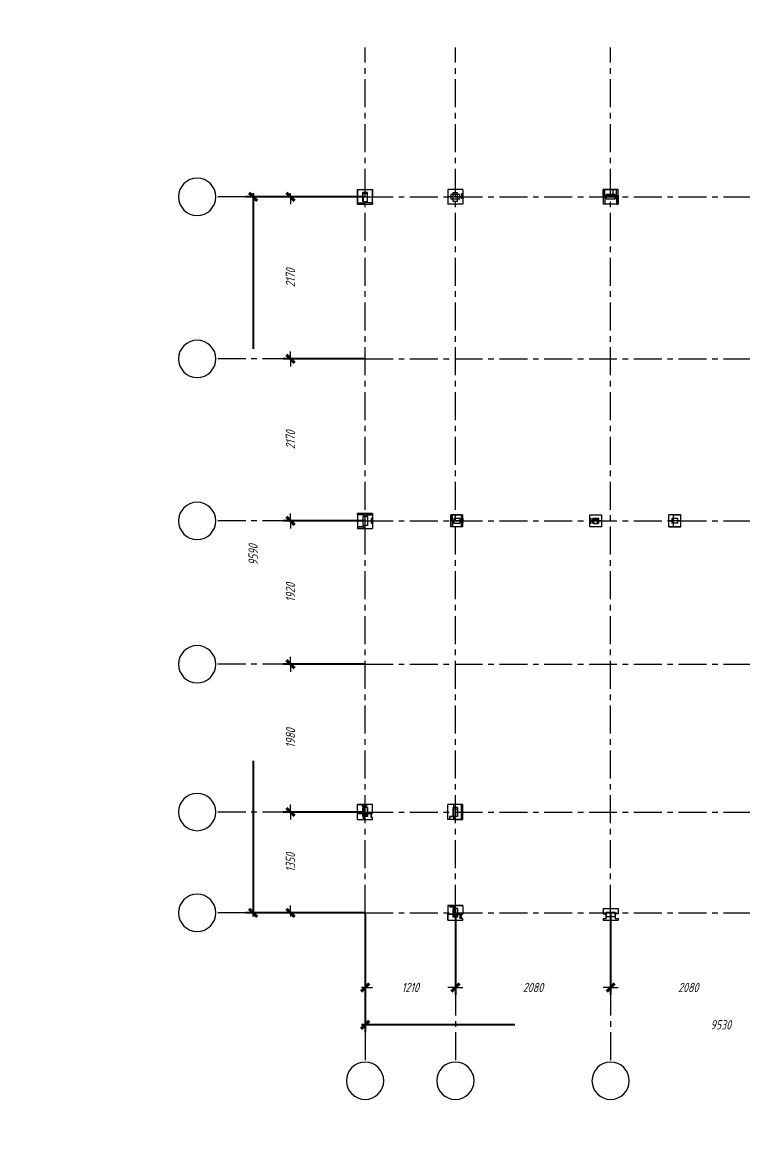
# Model space of a CAD drawing. Header units: millimetres. Extents: x 0 to 10920, y 0 to 297.
# Drawn here: x 1664 to 1857.4, y 0 to 297 of the extents above; entities that cross this region are included whole.
import ezdxf

# ---------------------------------------------------------------- set-up
doc = ezdxf.new("R2010")
doc.units = ezdxf.units.MM
for name, pattern in [('K5LT_AXLED', [12, 7.5, -1.5, 1.5, -1.5]), ('K5LT_BASIC', [0]), ('K5LT_THIN', [0])]:
    doc.linetypes.add(name, pattern=pattern)
doc.layers.add('Системный слой', color=7, linetype='Continuous')
doc.styles.add('KDIMTEXTSTYLE', font='GOST_AU.SHX', dxfattribs={"width": 0.96, "oblique": 15, "height": 5})
doc.styles.add('KTEXTSTYLE', font='GOST_AU.SHX', dxfattribs={"width": 0.96, "height": 5})
doc.dimstyles.new('KDIMSTYLE (0.02)', dxfattribs={"dimtxt": 5, "dimasz": 1, "dimexe": 2, "dimexo": 0, "dimgap": 1, "dimtad": 1, "dimlfac": 50, "dimtxsty": 'KDIMTEXTSTYLE', "dimsah": 1, "dimcen": 0, "dimdle": 1, "dimadec": 0, "dimazin": 0, "dimtfac": 0.667, "dimtmove": 0, "dimatfit": 3, "dimfxl": 0, "dimtvp": 1, "dimtolj": 1, "dimtzin": 0, "dimarcsym": 0})

# ---------------------------------------------------------------- blocks, each defined once
blk = doc.blocks.new('U223')
at = {"layer": 'Системный слой', "color": 30, "linetype": 'K5LT_AXLED', "lineweight": 18}
for p, q in [((1735.91416956528, 58.4019691759321), (1715.91416956528, 58.4019691759321)), ((1755.91416956528, 58.4019691759321), (1735.91416956528, 58.4019691759321)), ((1755.91416956528, 58.4019691759321), (1946.51416956528, 58.40196917593208)), ((1946.51416956528, 58.40196917593208), (1986.51416956528, 58.40196917593208))]:
    blk.add_line(p, q, dxfattribs=at)
at = {"layer": 'Системный слой', "color": 7, "linetype": 'K5LT_THIN', "lineweight": 18}
blk.add_arc((1710.91416956528, 58.4019691759321), 5, 0, 359.999994270422, dxfattribs=at)
blk = doc.blocks.new('U224')
at = {"layer": 'Системный слой', "color": 30, "linetype": 'K5LT_AXLED', "lineweight": 18}
for p, q in [((1735.91416956528, 85.4019691759321), (1715.91416956528, 85.4019691759321)), ((1755.91416956528, 85.4019691759321), (1735.91416956528, 85.4019691759321)), ((1755.91416956528, 85.4019691759321), (1946.51416956528, 85.40196917593208)), ((1946.51416956528, 85.40196917593208), (1986.51416956528, 85.40196917593208))]:
    blk.add_line(p, q, dxfattribs=at)
at = {"layer": 'Системный слой', "color": 7, "linetype": 'K5LT_THIN', "lineweight": 18}
blk.add_arc((1710.91416956528, 85.4019691759321), 5, 0, 359.999994270422, dxfattribs=at)
blk = doc.blocks.new('U225')
at = {"layer": 'Системный слой', "color": 30, "linetype": 'K5LT_AXLED', "lineweight": 18}
for p, q in [((1735.91416956528, 125.0019691759321), (1715.91416956528, 125.0019691759321)), ((1755.91416956528, 125.0019691759321), (1735.91416956528, 125.0019691759321)), ((1755.91416956528, 125.0019691759321), (1946.51416956528, 125.0019691759321)), ((1946.51416956528, 125.0019691759321), (1986.51416956528, 125.0019691759321))]:
    blk.add_line(p, q, dxfattribs=at)
at = {"layer": 'Системный слой', "color": 7, "linetype": 'K5LT_THIN', "lineweight": 18}
blk.add_arc((1710.91416956528, 125.0019691759321), 5, 0, 359.999994270422, dxfattribs=at)
blk = doc.blocks.new('U226')
at = {"layer": 'Системный слой', "color": 30, "linetype": 'K5LT_AXLED', "lineweight": 18}
for p, q in [((1735.91416956528, 163.4019691759321), (1715.91416956528, 163.4019691759321)), ((1755.91416956528, 163.4019691759321), (1735.91416956528, 163.4019691759321)), ((1755.91416956528, 163.4019691759321), (1946.51416956528, 163.4019691759321)), ((1946.51416956528, 163.4019691759321), (1986.51416956528, 163.4019691759321))]:
    blk.add_line(p, q, dxfattribs=at)
at = {"layer": 'Системный слой', "color": 7, "linetype": 'K5LT_THIN', "lineweight": 18}
blk.add_arc((1710.91416956528, 163.4019691759321), 5, 0, 359.999994270422, dxfattribs=at)
blk = doc.blocks.new('U227')
at = {"layer": 'Системный слой', "color": 30, "linetype": 'K5LT_AXLED', "lineweight": 18}
for p, q in [((1735.91416956528, 206.8019691759321), (1715.91416956528, 206.8019691759321)), ((1755.91416956528, 206.8019691759321), (1735.91416956528, 206.8019691759321)), ((1755.91416956528, 206.8019691759321), (1946.51416956528, 206.8019691759321)), ((1946.51416956528, 206.8019691759321), (1986.51416956528, 206.8019691759321))]:
    blk.add_line(p, q, dxfattribs=at)
at = {"layer": 'Системный слой', "color": 7, "linetype": 'K5LT_THIN', "lineweight": 18}
blk.add_arc((1710.91416956528, 206.8019691759321), 5, 0, 359.999994270422, dxfattribs=at)
blk = doc.blocks.new('U228')
at = {"layer": 'Системный слой', "color": 30, "linetype": 'K5LT_AXLED', "lineweight": 18}
for p, q in [((1735.91416956528, 250.2019691759321), (1715.91416956528, 250.2019691759321)), ((1755.91416956528, 250.2019691759321), (1735.91416956528, 250.2019691759321)), ((1755.91416956528, 250.2019691759321), (1946.51416956528, 250.2019691759321)), ((1946.51416956528, 250.2019691759321), (1986.51416956528, 250.2019691759321))]:
    blk.add_line(p, q, dxfattribs=at)
at = {"layer": 'Системный слой', "color": 7, "linetype": 'K5LT_THIN', "lineweight": 18}
blk.add_arc((1710.91416956528, 250.2019691759321), 5, 0, 359.999994270422, dxfattribs=at)
blk = doc.blocks.new('U229')
at = {"layer": 'Системный слой', "color": 30, "linetype": 'K5LT_AXLED', "lineweight": 18}
for p, q in [((1755.91416956528, 250.2019691759321), (1755.91416956528, 290.2019691759321)), ((1755.91416956528, 58.4019691759321), (1755.91416956528, 250.2019691759321)), ((1755.91416956528, 58.4019691759321), (1755.91416956528, 38.4019691759321)), ((1755.91416956528, 38.4019691759321), (1755.91416956528, 18.4019691759321))]:
    blk.add_line(p, q, dxfattribs=at)
at = {"layer": 'Системный слой', "color": 7, "linetype": 'K5LT_THIN', "lineweight": 18}
blk.add_arc((1755.91416956528, 13.4019691759321), 5, 0, 359.999994270422, dxfattribs=at)
blk = doc.blocks.new('U230')
at = {"layer": 'Системный слой', "color": 30, "linetype": 'K5LT_AXLED', "lineweight": 18}
for p, q in [((1780.11416956528, 250.2019691759321), (1780.11416956528, 290.2019691759321)), ((1780.11416956528, 58.4019691759321), (1780.11416956528, 250.2019691759321)), ((1780.11416956528, 58.4019691759321), (1780.11416956528, 38.4019691759321)), ((1780.11416956528, 38.4019691759321), (1780.11416956528, 18.4019691759321))]:
    blk.add_line(p, q, dxfattribs=at)
at = {"layer": 'Системный слой', "color": 7, "linetype": 'K5LT_THIN', "lineweight": 18}
blk.add_arc((1780.11416956528, 13.4019691759321), 5, 0, 359.999994270422, dxfattribs=at)
blk = doc.blocks.new('U231')
at = {"layer": 'Системный слой', "color": 30, "linetype": 'K5LT_AXLED', "lineweight": 18}
for p, q in [((1821.71416956528, 250.2019691759321), (1821.71416956528, 290.2019691759321)), ((1821.71416956528, 58.40196917593209), (1821.71416956528, 250.2019691759321)), ((1821.71416956528, 58.40196917593209), (1821.71416956528, 38.40196917593209)), ((1821.71416956528, 38.40196917593209), (1821.71416956528, 18.40196917593209))]:
    blk.add_line(p, q, dxfattribs=at)
at = {"layer": 'Системный слой', "color": 7, "linetype": 'K5LT_THIN', "lineweight": 18}
blk.add_arc((1821.71416956528, 13.40196917593209), 5, 0, 359.999994270422, dxfattribs=at)
blk = doc.blocks.new('U222')
at = {"layer": 'Системный слой'}
for name in ['U229', 'U230', 'U231', 'U228', 'U227', 'U226', 'U225', 'U224', 'U223']:
    blk.add_blockref(name, (0, 0), dxfattribs=at)
blk = doc.blocks.new('U280')
at = {"layer": 'Системный слой', "color": 7, "linetype": 'K5LT_THIN', "lineweight": 18}
for p, q in [((1753.91425844528, 248.601777305932), (1753.91425844528, 252.201772505932)), ((1753.91425844528, 252.201772505932), (1757.91425392528, 252.201772505932)), ((1753.91446714528, 252.2015625059321), (1753.91446714528, 248.201575605932)), ((1755.31417528528, 249.001828345932), (1755.31417446528, 251.401826545932)), ((1756.51417956528, 251.401821025932), (1755.31418034528, 251.401820605932)), ((1755.31446250528, 249.001572985932), (1755.31446250528, 251.0015574059321)), ((1756.51446438528, 251.001551465932), (1755.31446838528, 251.001551465932)), ((1755.51423632528, 248.2017962059321), (1755.51423632528, 250.201785325932)), ((1755.51423632528, 250.201785325932), (1757.91423486528, 250.201785325932)), ((1755.51425586528, 248.601777305932), (1755.51425586528, 250.2017657259321)), ((1756.51418040528, 249.0018229659321), (1756.51417956528, 251.401821025932)), ((1756.51446438528, 249.0015671859321), (1756.51446438528, 251.001551465932)), ((1757.91425392528, 252.201772505932), (1757.91425392528, 250.2017657259321)), ((1757.91445404528, 248.201575605932), (1757.91445404528, 252.2015625059321)), ((1778.11412956528, 252.2019085059321), (1778.11412956528, 248.201907465932)), ((1782.11421248528, 252.2017925059321), (1778.11421618528, 252.2017925059321)), ((1778.11421618528, 252.2017925059321), (1778.11421618528, 250.201785325932)), ((1782.11421248528, 250.201785325932), (1778.11421618528, 250.201785325932)), ((1778.91438530528, 250.801567465932), (1778.91438530528, 249.601571385932)), ((1781.31437744528, 249.601571385932), (1778.91438530528, 249.601571385932)), ((1781.31438172528, 250.8015615459321), (1778.91438974528, 250.8015615459321)), ((1779.51409222528, 249.001913485932), (1779.51409140528, 251.401913845932)), ((1779.51409578528, 251.401907885932), (1780.71409610528, 251.401908305932)), ((1780.71409692528, 249.0019080859321), (1780.71409610528, 251.401908305932)), ((1781.31437744528, 249.601571385932), (1781.31437744528, 250.801567465932)), ((1782.11425110528, 251.0017395659321), (1781.71425170528, 251.0017395659321)), ((1781.71425170528, 251.0017395659321), (1781.71425170528, 249.8017413459321)), ((1782.11425110528, 249.8017413459321), (1781.71425170528, 249.8017413459321)), ((1782.11413062528, 252.2019085059321), (1782.11413062528, 248.201907465932)), ((1782.11421248528, 252.2017925059321), (1782.11421248528, 250.201785325932)), ((1782.11425110528, 251.0017395659321), (1782.11425110528, 249.8017413459321)), ((1819.71407900528, 250.6021101659321), (1819.71407900528, 248.202090525932)), ((1819.71409342528, 250.602066045932), (1819.71409342528, 252.202054505932)), ((1823.71410044528, 250.602067425932), (1819.71409342528, 250.602066045932)), ((1819.71416100528, 250.2018452859321), (1819.71416100528, 252.2018445059321)), ((1819.71416100528, 250.2018452859321), (1823.71415942528, 250.2018452859321)), ((1820.11416834528, 250.2018217859321), (1819.71416872528, 250.2018217859321)), ((1819.71416872528, 250.2018217859321), (1819.71416872528, 248.201823065932)), ((1823.31418010528, 252.201772505932), (1819.71418416528, 252.201772505932)), ((1823.71423864528, 252.2015625059321), (1819.71425174528, 252.2015625059321)), ((1819.71425174528, 252.2015625059321), (1819.71425174528, 248.201575605932)), ((1820.11416834528, 250.2018217859321), (1820.11416834528, 252.201820505932)), ((1823.31416630528, 250.2018217859321), (1820.11416834528, 250.2018217859321)), ((1820.11416834528, 250.2018217859321), (1820.11416834528, 248.201823065932)), ((1820.11417724528, 252.2017925059321), (1823.31417428528, 252.2017925059321)), ((1820.51424912528, 250.801567465932), (1820.51424912528, 249.601571385932)), ((1822.91424126528, 249.601571385932), (1820.51424912528, 249.601571385932)), ((1822.91424300528, 250.8015615459321), (1820.51425100528, 250.8015615459321)), ((1822.39996242528, 250.602086645932), (1822.39996186528, 252.2020745059321)), ((1823.71409482528, 252.2020745059321), (1822.39996186528, 252.2020745059321)), ((1823.71409348528, 250.6020917859321), (1822.39996242528, 250.602086645932)), ((1823.31419634528, 250.6017182459321), (1822.91419702528, 250.6017137259321)), ((1823.31419634528, 249.8017150859321), (1822.91419702528, 249.8017150859321)), ((1822.91419992528, 250.6017038859321), (1822.91419992528, 249.801705345932)), ((1822.91424126528, 249.601571385932), (1822.91424126528, 250.801567465932)), ((1823.31416630528, 250.2018217859321), (1823.31416630528, 252.201820505932)), ((1823.71416616528, 250.2018217859321), (1823.31416630528, 250.2018217859321)), ((1823.31416630528, 250.2018217859321), (1823.31416630528, 248.201823065932)), ((1823.31418010528, 250.6017743059321), (1823.31418010528, 252.201772505932)), ((1823.31419634528, 250.6017182459321), (1823.71419566528, 250.6017182459321)), ((1823.31419634528, 249.8017150859321), (1823.31419634528, 248.2017223459321)), ((1823.31419920528, 252.201705505932), (1823.71419846528, 252.201705505932)), ((1823.71410044528, 250.602067425932), (1823.71410044528, 252.202054505932)), ((1823.71415942528, 250.2018452859321), (1823.71415942528, 252.2018445059321)), ((1823.71416616528, 250.2018217859321), (1823.71416616528, 248.201823065932)), ((1823.71417964528, 250.6017743059321), (1823.71417964528, 250.2017657259321)), ((1823.71419566528, 250.6017182459321), (1823.71419566528, 248.2017223459321)), ((1823.71423864528, 248.201575605932), (1823.71423864528, 252.2015625059321)), ((1753.91423856528, 248.2017962059321), (1755.51423632528, 248.2017962059321)), ((1753.91437472528, 248.2016648059321), (1753.91437472528, 248.601664605932)), ((1753.91437472528, 248.601664605932), (1755.51437068528, 248.601664605932)), ((1753.91437472528, 248.2016648059321), (1757.91436542528, 248.2016648059321)), ((1755.31446250528, 249.001572985932), (1756.51445858528, 249.001572985932)), ((1755.51436090528, 248.6016742259321), (1755.51436046528, 248.201674385932)), ((1755.51436046528, 248.201674385932), (1757.91435588528, 248.201674385932)), ((1755.51437068528, 248.601664605932), (1755.51437068528, 249.0016629459321)), ((1755.51437068528, 249.0016629459321), (1756.31436882528, 249.0016629459321)), ((1756.31435912528, 248.6016742259321), (1756.31435912528, 249.001672625932)), ((1757.91435588528, 248.6016742259321), (1756.31435912528, 248.6016742259321)), ((1757.91435588528, 248.6016742259321), (1757.91435588528, 248.201674385932)), ((1782.11437482528, 248.201575605932), (1778.11438792528, 248.201575605932)), ((1780.71409692528, 249.0019080859321), (1779.51409662528, 249.0019076659321)), ((1820.11417724528, 248.2017962059321), (1819.71417772528, 248.2017962059321)), ((1823.71423864528, 248.201575605932), (1819.71425174528, 248.201575605932)), ((1823.31417428528, 248.2017962059321), (1823.71417404528, 248.2017962059321)), ((1753.91413718528, 165.001884265932), (1753.91413718528, 161.801883885932)), ((1755.91415688528, 165.401882045932), (1753.91415706528, 165.401882045932)), ((1755.51425662528, 165.001870925932), (1753.91425844528, 165.001870925932)), ((1753.91425844528, 165.001870925932), (1753.91425844528, 161.4018749859321)), ((1753.91437472528, 165.0018581459321), (1753.91437472528, 165.401857205932)), ((1757.91445404528, 165.4018466659321), (1753.91446714528, 165.4018466659321)), ((1753.91446714528, 165.4018466659321), (1753.91446714528, 161.401859765932)), ((1756.51445858528, 164.601849285932), (1755.31446250528, 164.601849285932)), ((1755.31446838528, 164.601848665932), (1755.31446838528, 162.201856665932)), ((1755.51425662528, 165.401870485932), (1755.91425542528, 165.401870485932)), ((1755.51436122528, 165.001859225932), (1755.51436122528, 165.401858345932)), ((1755.51436122528, 165.401858345932), (1757.91435588528, 165.401858345932)), ((1755.51436122528, 165.001859225932), (1755.51436122528, 164.601860125932)), ((1755.51437074528, 164.6018590659321), (1756.31436888528, 164.6018590659321)), ((1755.91413742528, 161.401883845932), (1755.91413742528, 165.401884305932)), ((1756.31435920528, 165.001859225932), (1757.91435588528, 165.001859225932)), ((1756.31435920528, 165.001859225932), (1756.31435920528, 164.601860125932)), ((1756.51445858528, 164.601849285932), (1756.51445858528, 162.201857145932)), ((1757.91425010528, 164.001872205932), (1757.51425054528, 164.001872205932)), ((1757.51425054528, 164.001872205932), (1757.51425054528, 162.801873505932)), ((1757.91425010528, 164.001872205932), (1757.91425010528, 162.801873505932)), ((1757.91435588528, 165.001859225932), (1757.91435588528, 165.401858345932)), ((1757.91445404528, 165.4018466659321), (1757.91445404528, 161.401859765932)), ((1779.31421482528, 165.001873105932), (1778.91421544528, 165.001873105932)), ((1778.91421544528, 165.001873105932), (1778.91421544528, 163.401874345932)), ((1779.31421482528, 163.401874345932), (1778.91421544528, 163.401874345932)), ((1778.91423022528, 161.8018745459321), (1778.91423022528, 163.4018724859321)), ((1778.91423022528, 163.4018724859321), (1782.11422660528, 163.4018724859321)), ((1778.91439268528, 161.801857685932), (1778.91439268528, 165.001846885932)), ((1778.91439268528, 165.001846885932), (1782.11438188528, 165.001846885932)), ((1781.71419272528, 165.001876185932), (1779.31419426528, 165.001876185932)), ((1779.31419426528, 161.801878225932), (1779.31419426528, 165.001876185932)), ((1779.31421482528, 163.401874345932), (1779.31421482528, 165.001873105932)), ((1781.71421260528, 163.401874345932), (1779.31421482528, 163.401874345932)), ((1779.31421482528, 163.401874345932), (1779.31421482528, 161.801876065932)), ((1781.31438672528, 164.0018499659321), (1779.71439218528, 164.0018499659321)), ((1779.71439218528, 164.0018499659321), (1779.71439218528, 162.8018540459321)), ((1781.31438672528, 164.0018499659321), (1781.31438672528, 162.8018540459321)), ((1781.71419272528, 165.001876185932), (1781.71419272528, 161.801878225932)), ((1781.71421260528, 163.401874345932), (1781.71421260528, 165.001873105932)), ((1781.71421260528, 165.001873105932), (1782.11421248528, 165.001873105932)), ((1781.71421260528, 161.801876065932), (1781.71421260528, 163.401874345932)), ((1781.71421260528, 163.401874345932), (1782.11421248528, 163.401874345932)), ((1782.11422942528, 164.0018716659321), (1781.71422990528, 164.0018716659321)), ((1781.71422990528, 164.0018716659321), (1781.71422990528, 162.801873065932)), ((1782.11421248528, 163.401874345932), (1782.11421248528, 165.001873105932)), ((1782.11422660528, 161.8018745459321), (1782.11422660528, 163.4018724859321)), ((1782.11422942528, 164.0018716659321), (1782.11422942528, 162.801873065932)), ((1782.11438188528, 161.801857685932), (1782.11438188528, 165.001846885932)), ((1816.11417102528, 161.801878225932), (1816.11417102528, 165.001876185932)), ((1816.11417102528, 165.001876185932), (1819.31416898528, 165.001876185932)), ((1816.11418106528, 161.801876065932), (1816.11418106528, 163.401874345932)), ((1819.31418462528, 163.4018724859321), (1816.11418822528, 163.4018724859321)), ((1816.11425448528, 162.8018573659321), (1816.11425448528, 164.001853745932)), ((1816.51426080528, 164.001851645932), (1816.11426208528, 164.001851645932)), ((1816.51425328528, 162.8018573659321), (1816.51425328528, 164.001853745932)), ((1816.91426440528, 162.8018543059321), (1816.91426440528, 164.001850265932)), ((1818.51426000528, 164.0018499659321), (1816.91426546528, 164.0018499659321)), ((1817.11416968528, 162.6018778859321), (1817.11416968528, 163.8018771459321)), ((1817.11417038528, 163.801876945932), (1818.31416962528, 163.801876945932)), ((1818.31416962528, 162.601877705932), (1818.31416962528, 163.801876945932)), ((1818.51426000528, 162.8018540459321), (1818.51426000528, 164.0018499659321)), ((1819.31416898528, 161.801878225932), (1819.31416898528, 165.001876185932)), ((1819.31417810528, 161.801876065932), (1819.31417810528, 163.401874345932)), ((1837.31415748528, 161.801878225932), (1837.31415748528, 165.001876185932)), ((1838.51415646528, 165.001876185932), (1837.31415748528, 165.001876185932)), ((1837.31416146528, 161.801876065932), (1837.31416146528, 163.401874345932)), ((1840.51416068528, 163.4018724859321), (1837.31416430528, 163.4018724859321)), ((1840.51418474528, 165.001846885932), (1837.31419554528, 165.001846885932)), ((1839.71418778528, 164.0018499659321), (1838.11419324528, 164.0018499659321)), ((1838.11419284528, 164.001850265932), (1838.11419284528, 162.8018543059321)), ((1838.51415698528, 161.8018779059321), (1838.51415698528, 165.001875745932)), ((1838.51415698528, 165.001875745932), (1840.51415588528, 165.001875745932)), ((1839.71418744528, 162.8018543059321), (1839.71418744528, 164.001850265932)), ((1840.51415588528, 161.8018779059321), (1840.51415588528, 165.001875745932)), ((1840.51415850528, 161.801876065932), (1840.51415850528, 163.401874345932)), ((1755.51398096528, 161.801896145932), (1753.91397816528, 161.801896145932)), ((1755.91415688528, 161.401882385932), (1753.91415706528, 161.401882385932)), ((1753.91446714528, 161.401859765932), (1757.91445404528, 161.401859765932)), ((1756.51446438528, 162.201856665932), (1755.31446838528, 162.201856665932)), ((1755.51398096528, 161.801896145932), (1755.51398096528, 161.401895445932)), ((1755.51398096528, 161.401895445932), (1757.91398516528, 161.401895445932)), ((1755.51413736528, 161.401883845932), (1755.91413742528, 161.401883845932)), ((1757.51425054528, 162.801873505932), (1757.91425010528, 162.801873505932)), ((1782.11438188528, 161.801857685932), (1778.91439268528, 161.801857685932)), ((1781.71421260528, 161.801876065932), (1779.31421482528, 161.801876065932)), ((1779.71438998528, 162.8018543059321), (1781.31438458528, 162.8018543059321)), ((1781.71424494528, 162.801871225932), (1782.11424438528, 162.801871225932)), ((1819.31417810528, 161.801876065932), (1816.11418106528, 161.801876065932)), ((1816.11425448528, 162.8018573659321), (1816.51425328528, 162.8018573659321)), ((1816.91426440528, 162.8018543059321), (1818.51425900528, 162.8018543059321)), ((1818.31416962528, 162.601877705932), (1817.11417038528, 162.601877705932)), ((1838.51415646528, 161.801878225932), (1837.31415748528, 161.801878225932)), ((1837.31416146528, 161.801876065932), (1840.51415850528, 161.801876065932)), ((1839.71418744528, 162.8018543059321), (1838.11419284528, 162.8018543059321)), ((1840.51415588528, 161.8018779059321), (1838.51415698528, 161.8018779059321)), ((1753.91421072528, 85.00198768593211), (1753.91421072528, 87.40192572593209)), ((1757.91420818528, 87.40192572593209), (1753.91421072528, 87.40192572593209)), ((1753.91423856528, 87.40194484593201), (1755.51423632528, 87.40194484593201)), ((1753.91446714528, 83.40211510593203), (1753.91446714528, 87.40210202593211)), ((1755.11429744528, 87.40198660593204), (1755.11429744528, 87.0019872259321)), ((1755.11429744528, 87.40198660593204), (1756.31429558528, 87.40198660593204)), ((1755.11429744528, 87.0019872259321), (1756.31429558528, 87.0019872259321)), ((1755.31420368528, 84.20192346593205), (1755.31420286528, 86.60192166593203)), ((1756.51420796528, 86.60192622593212), (1755.31420872528, 86.60192580593211)), ((1755.31420872528, 86.60192580593211), (1755.31420928528, 85.00198768593211)), ((1755.31446250528, 86.60210464593197), (1755.31446250528, 84.60211812593204)), ((1755.51423632528, 87.40194484593201), (1755.51423632528, 85.00200750593199)), ((1755.51425586528, 83.40196302593206), (1755.51425586528, 87.40195852593199)), ((1756.31429558528, 87.40198660593204), (1756.31429558528, 87.0019872259321)), ((1756.51420216528, 86.60192208593202), (1756.51420298528, 84.20192388593205)), ((1756.51420796528, 86.60192622593212), (1756.51420852528, 85.00198768593211)), ((1756.51446438528, 84.60212238593202), (1756.51446438528, 86.60210878593207)), ((1757.91420818528, 85.00198768593211), (1757.91420818528, 87.40192572593209)), ((1757.91445404528, 85.16210934593211), (1757.91445404528, 87.40210202593211)), ((1782.11413062528, 87.4018655859321), (1778.11412956528, 87.4018655859321)), ((1779.71419272528, 87.40192572593209), (1778.11419528528, 87.40192572593209)), ((1778.11421618528, 83.4019485459321), (1778.11421618528, 87.40194484593201)), ((1779.51412062528, 84.20186044593211), (1779.51411978528, 86.60186080593209)), ((1780.71412450528, 86.60186536593203), (1779.51412418528, 86.60186496593204)), ((1779.51438256528, 86.20209902593211), (1779.51438256528, 84.20211250593202)), ((1780.71438296528, 86.20210318593206), (1779.51438696528, 86.20210318593206)), ((1779.71419272528, 83.40192826593207), (1779.71419272528, 87.40192572593209)), ((1779.71421316528, 84.201947805932), (1779.71421316528, 87.40194484593201)), ((1780.71412450528, 86.60186536593203), (1780.71412532528, 84.2018651659321)), ((1780.71438296528, 84.20211678593202), (1780.71438296528, 86.20210318593206)), ((1782.11419272528, 87.40192572593209), (1781.71419272528, 87.40192572593209)), ((1781.71421260528, 83.4019485459321), (1781.71421260528, 87.40194484593201)), ((1782.11437482528, 83.40211510593203), (1782.11437482528, 87.40210202593211)), ((1755.31420928528, 85.00198768593211), (1753.91421072528, 85.00198768593211)), ((1753.91423856528, 85.00200750593199), (1755.51423632528, 85.00200750593199)), ((1753.91425844528, 83.40196302593206), (1755.51425586528, 83.40196302593206)), ((1753.91446714528, 83.40211510593203), (1757.91445404528, 83.40211510593203)), ((1756.51420298528, 84.20192388593205), (1755.31420368528, 84.20192346593205)), ((1756.51420852528, 85.00198768593211), (1755.31420928528, 85.00198768593211)), ((1755.31420928528, 85.00198768593211), (1755.31420956528, 84.20192776593206)), ((1756.51446438528, 84.60212238593202), (1755.31446838528, 84.60212238593202)), ((1755.51423632528, 85.00200750593199), (1757.51423522528, 85.00200750593199)), ((1755.51423632528, 85.00200750593199), (1755.51423632528, 83.4019485459321)), ((1755.51423632528, 83.4019485459321), (1757.91423486528, 83.4019485459321)), ((1756.51420880528, 84.20192816593205), (1756.51420852528, 85.00198768593211)), ((1756.51420852528, 85.00198768593211), (1757.91420818528, 85.00198768593211)), ((1757.91423104528, 85.16194410593205), (1757.51423140528, 85.16194410593205)), ((1757.51423140528, 85.00200466593203), (1757.51423140528, 85.16194410593205)), ((1757.91423104528, 85.00200466593203), (1757.51423140528, 85.00200466593203)), ((1757.51423522528, 83.92194806593209), (1757.51423522528, 85.00200750593199)), ((1757.91423486528, 83.92194806593209), (1757.51423522528, 83.92194806593209)), ((1757.51445536528, 85.16210934593211), (1757.51445536528, 83.92211340593204)), ((1757.91423104528, 85.00200466593203), (1757.91423104528, 85.16194410593205)), ((1757.91423486528, 83.4019485459321), (1757.91423486528, 83.92194806593209)), ((1782.11413062528, 83.40186454593204), (1778.11412956528, 83.40186454593204)), ((1779.71419272528, 83.40192826593207), (1778.11419528528, 83.40192826593207)), ((1778.63421570528, 83.4019485459321), (1778.11421618528, 83.4019485459321)), ((1778.63421570528, 83.4019485459321), (1778.63421570528, 84.201947805932)), ((1778.63421570528, 84.201947805932), (1779.71421316528, 84.201947805932)), ((1779.51438256528, 84.20211250593202), (1778.63438622528, 84.20211250593202)), ((1780.71438296528, 84.20211678593202), (1779.51438696528, 84.20211678593202)), ((1779.71421024528, 83.40194564593199), (1779.71421024528, 84.20194494593204)), ((1779.87421164528, 84.20194494593204), (1779.71421024528, 84.20194494593204)), ((1779.71421024528, 83.40194564593199), (1779.87421164528, 83.40194564593199)), ((1779.87421164528, 83.40194564593199), (1779.87421164528, 84.20194494593204)), ((1780.71437864528, 84.20211250593202), (1779.87438216528, 84.20211250593202)), ((1779.87438216528, 83.40211510593203), (1782.11437482528, 83.40211510593203)), ((1782.11421248528, 83.4019485459321), (1781.71421260528, 83.4019485459321)), ((1778.11412956528, 60.40185854593204), (1782.11413062528, 60.40185854593204)), ((1779.71419272528, 60.4019429459321), (1778.11419528528, 60.4019429459321)), ((1778.11419528528, 60.4019429459321), (1778.11419528528, 56.40194550593209)), ((1778.11421618528, 60.40196980593203), (1778.63421570528, 60.40196980593203)), ((1778.63421570528, 60.40196980593203), (1778.63421570528, 60.00197710593202)), ((1778.63421570528, 60.00197710593202), (1779.71421316528, 60.00197710593202)), ((1778.63438622528, 60.00219864593208), (1779.87438216528, 60.00219864593208)), ((1779.51412526528, 57.20185176593208), (1779.51412444528, 59.60185212593206)), ((1780.71412914528, 59.60185834593198), (1779.51412884528, 59.60185792593198)), ((1779.51438256528, 59.60219302593207), (1779.51438256528, 57.60220700593199)), ((1779.71419272528, 60.4019429459321), (1779.71419272528, 58.00200038593204)), ((1779.71421024528, 60.40196596593204), (1779.71421024528, 60.00197326593203)), ((1779.71421024528, 60.40196596593204), (1779.87421164528, 60.40196596593204)), ((1779.87421164528, 60.00197326593203), (1779.71421024528, 60.00197326593203)), ((1779.71421316528, 58.00202792593205), (1779.71421316528, 60.00197710593202)), ((1782.11437482528, 60.40219040593205), (1779.87438216528, 60.40219040593205)), ((1779.87438216528, 60.40219040593205), (1779.87438216528, 60.00219864593208)), ((1780.71412914528, 59.60185834593198), (1780.71412998528, 57.20185812593205)), ((1780.71438296528, 57.60221292593211), (1780.71438296528, 59.60219882593199)), ((1782.11413062528, 60.40185854593204), (1782.11413062528, 58.16185796593199)), ((1819.71425174528, 59.60219302593207), (1819.71425174528, 58.16219774593206)), ((1819.71425174528, 59.60219302593207), (1823.71423864528, 59.60219302593207)), ((1823.71423864528, 59.60219302593207), (1823.71423864528, 58.16219774593206)), ((1781.71414258528, 58.00193428593207), (1778.11414226528, 58.00193428593207)), ((1778.11416316528, 56.40190250593209), (1778.11416316528, 58.00196182593209)), ((1778.11416316528, 58.00196182593209), (1781.31416100528, 58.00196182593209)), ((1780.71412564528, 57.20185218593208), (1779.51412526528, 57.20185176593208)), ((1780.71438296528, 57.60221292593211), (1779.51438696528, 57.60221292593211)), ((1779.71419272528, 58.00200038593204), (1781.31419170528, 58.00200038593204)), ((1781.71421286528, 58.00202792593205), (1779.71421316528, 58.00202792593205)), ((1782.11415954528, 58.16189822593209), (1781.31415814528, 58.16189822593209)), ((1781.31419170528, 58.00200038593204), (1781.31419170528, 56.92194516593212)), ((1782.11419272528, 56.92194516593212), (1781.31419170528, 56.92194516593212)), ((1781.31419454528, 58.00200432593207), (1781.31419454528, 58.16194830593202)), ((1782.11419554528, 58.00200432593207), (1781.31419454528, 58.00200432593207)), ((1781.71413050528, 56.92185764593204), (1781.71413050528, 58.16185796593199)), ((1781.71413050528, 58.16185796593199), (1782.11413062528, 58.16185796593199)), ((1781.71413050528, 56.92185764593204), (1782.11413062528, 56.92185764593204)), ((1781.71414258528, 56.92187454593208), (1781.71414258528, 58.00193428593207)), ((1781.71414542528, 58.16187858593199), (1781.71414542528, 58.0019382259321)), ((1781.71414542528, 58.0019382259321), (1782.11414544528, 58.0019382259321)), ((1782.11420966528, 58.16196794593212), (1782.11420966528, 58.00202400593204)), ((1782.11437482528, 56.40220350593212), (1782.11437482528, 56.92220180593198)), ((1819.71425174528, 58.16219774593206), (1820.51424912528, 58.16219774593206)), ((1819.71425174528, 56.92220180593198), (1819.71425174528, 56.40220350593212)), ((1819.71425174528, 56.92220180593198), (1820.51424912528, 56.92220180593198)), ((1820.51417636528, 56.921971045932), (1820.51417636528, 58.16196992593206)), ((1820.51424912528, 58.16219774593206), (1820.51424912528, 58.60219976593202)), ((1820.51424912528, 58.60219976593202), (1822.91424126528, 58.60219976593202)), ((1820.51424912528, 57.40220370593205), (1820.51424912528, 56.92220180593198)), ((1820.51425100528, 58.60220562593211), (1820.51425100528, 57.40220964593202)), ((1820.51425100528, 57.40220964593202), (1822.91424300528, 57.40220964593202)), ((1822.91417420528, 58.16196992593206), (1822.91417420528, 56.921971045932)), ((1822.91424126528, 58.16219774593206), (1822.91424126528, 58.60219976593202)), ((1823.71423864528, 58.16219774593206), (1822.91424126528, 58.16219774593206)), ((1822.91424126528, 57.40220370593205), (1822.91424126528, 56.92220180593198)), ((1822.91424126528, 56.92220180593198), (1823.71423864528, 56.92220180593198)), ((1822.91424300528, 57.40220964593202), (1822.91424300528, 58.60220562593211)), ((1823.71423864528, 56.92220180593198), (1823.71423864528, 56.40220350593212)), ((1778.11419528528, 56.40194550593209), (1782.11419272528, 56.40194550593209)), ((1819.71425174528, 56.40220350593212), (1823.71423864528, 56.40220350593212))]:
    blk.add_line(p, q, dxfattribs=at)
blk = doc.blocks.new('KDIMARROW_03')
at = {"layer": 'Системный слой', "color": 0, "linetype": 'K5LT_BASIC', "lineweight": 40}
blk.add_line((-1.060500025749207, -1.060500025749206), (1.060500025749207, 1.060500025749206), dxfattribs=at)
at = {"layer": 'Системный слой', "color": 0, "linetype": 'K5LT_THIN', "lineweight": 18}
for q in [(-1, 0), (2, -2.449293598294706e-16)]:
    blk.add_line((0, 0), q, dxfattribs=at)

msp = doc.modelspace()

# ---------------------------------------------------------------- block references
at = {"layer": 'Системный слой'}
for name in ['U222', 'U280']:
    msp.add_blockref(name, (0, 0), dxfattribs=at)

# ---------------------------------------------------------------- dimensions: what is measured, and where the dimension line sits
at = {"layer": 'Системный слой', "color": 7}
for base, p1, p2, location in [((1725.91416956528, 58.4019691759321), (1755.91416956528, 250.2019691759321), (1755.91416956528, 58.4019691759321), (1725.91416956528, 154.3019691759321)), ((1735.91416956528, 206.8019691759321), (1755.91416956528, 250.2019691759321), (1755.91416956528, 206.8019691759321), (1735.91416956528, 228.5019691759321)), ((1735.91416956528, 163.4019691759321), (1755.91416956528, 206.8019691759321), (1755.91416956528, 163.4019691759321), (1735.91416956528, 185.1019691759321)), ((1735.91416956528, 125.0019691759321), (1755.91416956528, 163.4019691759321), (1755.91416956528, 125.0019691759321), (1735.91416956528, 144.2019691759321)), ((1735.91416956528, 85.4019691759321), (1755.91416956528, 125.0019691759321), (1755.91416956528, 85.4019691759321), (1735.91416956528, 105.2019691759321)), ((1735.91416956528, 58.4019691759321), (1755.91416956528, 85.4019691759321), (1755.91416956528, 58.4019691759321), (1735.91416956528, 71.9019691759321))]:
    msp.add_linear_dim(base=base, p1=p1, p2=p2, angle=90, location=location, dimstyle='KDIMSTYLE (0.02)', override={"dimexo": 0, "dimpost": '\\H2.5;\\W0.965;\\Q15;<>', "dimblk1": 'KDIMARROW_03', "dimblk2": 'KDIMARROW_03', "dimse1": 0, "dimse2": 0, "dimclrt": 7, "dimtolj": 1}, dxfattribs=at).render()
for base, p1, p2, location in [((1755.91416956528, 38.4019691759321), (1780.11416956528, 58.4019691759321), (1755.91416956528, 58.4019691759321), (1768.01416956528, 38.4019691759321)), ((1755.91416956528, 28.4019691759321), (1946.51416956528, 58.4019691759321), (1755.91416956528, 58.4019691759321), (1851.21416956528, 28.4019691759321)), ((1780.11416956528, 38.4019691759321), (1821.71416956528, 58.4019691759321), (1780.11416956528, 58.4019691759321), (1800.91416956528, 38.4019691759321)), ((1821.71416956528, 38.4019691759321), (1863.31416956528, 58.4019691759321), (1821.71416956528, 58.4019691759321), (1842.51416956528, 38.4019691759321))]:
    msp.add_linear_dim(base=base, p1=p1, p2=p2, location=location, dimstyle='KDIMSTYLE (0.02)', override={"dimexo": 0, "dimpost": '\\H2.5;\\W0.965;\\Q15;<>', "dimblk1": 'KDIMARROW_03', "dimblk2": 'KDIMARROW_03', "dimse1": 0, "dimse2": 0, "dimclrt": 7, "dimtolj": 1}, dxfattribs=at).render()

doc.saveas('drawing.dxf')
